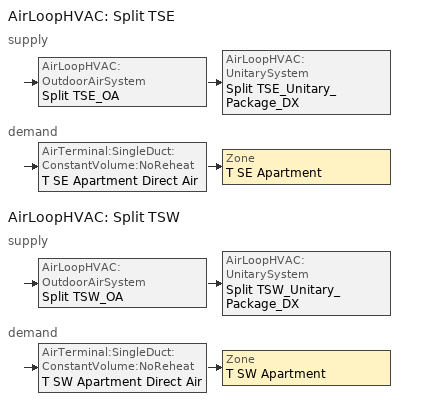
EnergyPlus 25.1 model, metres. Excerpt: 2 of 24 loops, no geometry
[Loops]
AirLoopHVAC 'Split TSE'
 supply: AirLoopHVAC:OutdoorAirSystem 'Split TSE_OA' > AirLoopHVAC:UnitarySystem 'Split TSE_Unitary_Package_DX'
 demand: AirTerminal:SingleDuct:ConstantVolume:NoReheat 'T SE Apartment Direct Air' > Zone 'T SE Apartment'
AirLoopHVAC 'Split TSW'
 supply: AirLoopHVAC:OutdoorAirSystem 'Split TSW_OA' > AirLoopHVAC:UnitarySystem 'Split TSW_Unitary_Package_DX'
 demand: AirTerminal:SingleDuct:ConstantVolume:NoReheat 'T SW Apartment Direct Air' > Zone 'T SW Apartment'
[AirLoopHVAC] Design supply air flow rate=Autosize
Split TSE; Split TSW
[AirLoopHVAC:UnitarySystem] Availability schedule=COMPACT HVAC-ALWAYS 1; Control type=Load; Cooling supply air flow rate=Autosize; Cooling supply air flow rate method=SupplyAirFlowRate; Dehumidification control type=None; Dx heating coil sizing ratio=1; Fan placement=BlowThrough; Heating supply air flow rate=Autosize; Heating supply air flow rate method=SupplyAirFlowRate; Latent load control=SensibleOnlyLoadControl; Maximum supply air temperature=Autosize; Minimum supply air temperature=2; No load supply air flow rate=Autosize; No load supply air flow rate control set to low speed=No; No load supply air flow rate method=SupplyAirFlowRate; Supply air fan operating mode schedule=All Off; Use doas dx cooling coil=No
Name | Controlling zone or thermostat location | Cooling coil | Heating coil | Supply fan
Split TSE_Unitary_Package_DX | T SE Apartment | Split TSE Cooling Coil | Split TSE Heating Coil | Split TSE Supply Fan
Split TSW_Unitary_Package_DX | T SW Apartment | Split TSW Cooling Coil | Split TSW Heating Coil | Split TSW Supply Fan
[AirTerminal:SingleDuct:ConstantVolume:NoReheat] Availability schedule=COMPACT HVAC-ALWAYS 1; Maximum air flow rate=Autosize
T SE Apartment Direct Air; T SW Apartment Direct Air
[Coil:Cooling:DX:SingleSpeed] Availability schedule=COMPACT HVAC-ALWAYS 1; Energy input ratio function of flow fraction curve=Split_EIRFF; Energy input ratio function of temperature curve=Split_EIRFT; Gross rated cooling cop=3.91157; Gross rated sensible heat ratio=Autosize; Gross rated total cooling capacity=Autosize; Part load fraction correlation curve=Split_PLR; Rated air flow rate=Autosize; Total cooling capacity function of flow fraction curve=Split_CapFF; Total cooling capacity function of temperature curve=Split_CapFT
Split TSE Cooling Coil; Split TSW Cooling Coil
[Coil:Heating:Fuel] Availability schedule=COMPACT HVAC-ALWAYS 1; Burner efficiency=0.8; Fuel type=NaturalGas; Nominal capacity=Autosize; Off cycle parasitic fuel load=0; On cycle parasitic electric load=0
Split TSE Heating Coil; Split TSW Heating Coil
[Controller:OutdoorAir] Economizer control action type=ModulateFlow; Economizer control type=NoEconomizer; Heat recovery bypass control type=BypassWhenWithinEconomizerLimits; Lockout type=LockoutWithHeating; Maximum outdoor air flow rate=Autosize; Minimum limit type=FixedMinimum; Minimum outdoor air flow rate=Autosize; Minimum outdoor air schedule=All Off
Split TSE_OA_Controller; Split TSW_OA_Controller
[DesignSpecification:OutdoorAir] Outdoor air flow per zone floor area=0.000294105; Outdoor air method=Flow/Area
SZ DSOA T SE Apartment; SZ DSOA T SW Apartment
[Fan:OnOff] End use subcategory=General; Maximum flow rate=Autosize; Motor in airstream fraction=1
Name | Availability schedule | Fan total efficiency | Motor efficiency | Pressure rise
Split TSE Supply Fan; Split TSW Supply Fan | COMPACT HVAC-ALWAYS 1 | 0.55575 | 0.855 | 622.5
T SE Apartment ERV Exh Fan; T SE Apartment ERV Sup Fan; T SW Apartment ERV Exh Fan; T SW Apartment ERV Sup Fan | All On | 0.303158 | 0.48 | 270.648
[HeatExchanger:AirToAir:SensibleAndLatent] Availability schedule=AllOn_Except_DD; Frost control type=ExhaustOnly; Heat exchanger type=Rotary; Initial defrost time fraction=0.167; Latent effectiveness at 100 cooling air flow=0.407; Latent effectiveness at 100 heating air flow=0.451; Nominal electric power=0; Nominal supply air flow rate=Autosize; Rate of defrost time fraction increase=1.44; Sensible effectiveness at 100 cooling air flow=0.661; Sensible effectiveness at 100 heating air flow=0.666; Supply air outlet temperature control=No; Threshold temperature=-23.3
Name | Latent effectiveness of heating air flow curve | Sensible effectiveness of cooling air flow curve | Sensible effectiveness of heating air flow curve
T SE Apartment OA Heat Exchanger | T SE Apartment OA Heat Exchanger_2 | T SE Apartment OA Heat Exchanger_3 | T SE Apartment OA Heat Exchanger_1
T SW Apartment OA Heat Exchanger | T SW Apartment OA Heat Exchanger_2 | T SW Apartment OA Heat Exchanger_3 | T SW Apartment OA Heat Exchanger_1
[SetpointManager:MixedAir] Control variable=Temperature
Name | Setpoint node or nodelist
Split TSE_OAMixed Air Temp Manager | Split TSE Mixed Air Outlet
Split TSW_OAMixed Air Temp Manager | Split TSW Mixed Air Outlet
[SetpointManager:SingleZone:Cooling] Control variable=Temperature; Maximum supply air temperature=40; Minimum supply air temperature=12.8
Name | Control zone | Setpoint node or nodelist
SupAirTemp MngrT SE Apartment - Clg | T SE Apartment | Split TSE Zone Equipment Inlet Node
SupAirTemp MngrT SW Apartment - Clg | T SW Apartment | Split TSW Zone Equipment Inlet Node
[SetpointManager:SingleZone:Heating] Control variable=Temperature; Maximum supply air temperature=40; Minimum supply air temperature=12.8
Name | Control zone | Setpoint node or nodelist
SupAirTemp MngrT SE Apartment - Htg | T SE Apartment | Split TSE Supply Equipment Outlet Node
SupAirTemp MngrT SW Apartment - Htg | T SW Apartment | Split TSW Supply Equipment Outlet Node
[Sizing:System] 100 outdoor air in cooling=No; 100 outdoor air in heating=No; Central cooling capacity control method=OnOff; Central cooling design supply air humidity ratio=0.008; Central cooling design supply air temperature=12.8; Central heating design supply air humidity ratio=0.008; Central heating design supply air temperature=40; Central heating maximum system air flow ratio=1; Cooling design capacity=Autosize; Cooling design capacity method=CoolingDesignCapacity; Cooling supply air flow rate=0; Cooling supply air flow rate method=DesignDay; Design outdoor air flow rate=Autosize; Heating design capacity=Autosize; Heating design capacity method=HeatingDesignCapacity; Heating supply air flow rate=0; Heating supply air flow rate method=DesignDay; Precool design humidity ratio=0.008; Precool design temperature=12.8; Preheat design humidity ratio=0.008; Preheat design temperature=7; System outdoor air method=ZoneSum; Type of load to size on=Sensible; Type of zone sum to use=NonCoincident; Zone maximum outdoor air fraction=1
Split TSW; Split TSE
[Sizing:Zone] Cooling design air flow method=DesignDay; Cooling design air flow rate=0; Cooling minimum air flow fraction=0; Heating design air flow method=DesignDay; Heating design air flow rate=0; Zone cooling design supply air humidity ratio=0.008; Zone cooling design supply air humidity ratio difference=0.005; Zone cooling design supply air temperature=12.8; Zone cooling design supply air temperature input method=SupplyAirTemperature; Zone heating design supply air humidity ratio=0.008; Zone heating design supply air temperature=40; Zone heating design supply air temperature input method=SupplyAirTemperature; Zone humidification design supply air humidity ratio difference=0.005; Zone latent cooling design supply air humidity ratio input method=HumidityRatioDifference; Zone latent heating design supply air humidity ratio input method=HumidityRatioDifference; Zone load sizing method=Sensible Load Only No Latent Load
Name | Design specification outdoor air object
T SW Apartment | SZ DSOA T SW Apartment
T SE Apartment | SZ DSOA T SE Apartment
[ThermostatSetpoint:DualSetpoint]
S Apartment Dual SP Control: Cooling setpoint temperature schedule=S CLGSETP_APT_SCH; Heating setpoint temperature schedule=S HTGSETP_APT_SCH
[ThermostatSetpoint:SingleCooling]
AptCoolingSetPoint: Setpoint temperature schedule=CLGSETP_APT_SCH
[ThermostatSetpoint:SingleHeating]
AptHeatingSetPoint: Setpoint temperature schedule=HTGSETP_APT_SCH
[WaterHeater:Mixed] Ambient temperature indicator=Zone; Deadband temperature difference=1.11111; Heater control type=Cycle; Heater fuel type=Electricity; Heater maximum capacity=14653.55; Heater minimum capacity=0; Heater thermal efficiency=1; Maximum temperature limit=82.2222; Off cycle loss coefficient to ambient temperature=2.01256; Off cycle parasitic fuel consumption rate=87; Off cycle parasitic fuel type=Electricity; Off cycle parasitic heat fraction to tank=0; On cycle loss coefficient to ambient temperature=2.01256; On cycle parasitic fuel consumption rate=87; On cycle parasitic fuel type=Electricity; On cycle parasitic heat fraction to tank=0; Peak use flow rate=3.66e-06; Setpoint temperature schedule=Hot Water Setpoint Temp Schedule; Tank volume=0.189271; Use flow rate fraction schedule=APT_DHW_SCH
Name | Ambient temperature zone
T SE Apartment Water Heater | T SE Apartment
T SW Apartment Water Heater | T SW Apartment
[ZoneControl:Thermostat] Control 1=AptCoolingSetPoint; Control 2=AptHeatingSetPoint; Control 3=S Apartment Dual SP Control; Control type schedule=ZONE CONTROL TYPE SCHED
Name | Zone or zonelist
T SE Apartment Thermostat | T SE Apartment
T SW Apartment Thermostat | T SW Apartment
[ZoneHVAC:EnergyRecoveryVentilator] Availability schedule=All On; Exhaust air flow rate=Autosize; Supply air flow rate=Autosize; Ventilation rate per unit floor area=0.000294105
Name | Controller | Exhaust air fan | Heat exchanger | Supply air fan
T SE Apartment ERV | T SE Apartment ERV Ctrl | T SE Apartment ERV Exh Fan | T SE Apartment OA Heat Exchanger | T SE Apartment ERV Sup Fan
T SW Apartment ERV | T SW Apartment ERV Ctrl | T SW Apartment ERV Exh Fan | T SW Apartment OA Heat Exchanger | T SW Apartment ERV Sup Fan
[ZoneHVAC:EnergyRecoveryVentilator:Controller] Control high indoor humidity based on outdoor humidity ratio=No; Exhaust air enthalpy limit=NoExhaustAirEnthalpyLimit; Exhaust air temperature limit=NoExhaustAirTemperatureLimit; High humidity control flag=No; High humidity outdoor air flow ratio=1
T SE Apartment ERV Ctrl; T SW Apartment ERV Ctrl
[Zone equipment]
T SE Apartment: T SE Apartment ERV, T SE Apartment Direct Air
T SW Apartment: T SW Apartment ERV, T SW Apartment Direct Air
[Curve:Biquadratic] Maximum value of x=23.88889; Maximum value of y=46.11111; Minimum value of x=12.77778; Minimum value of y=23.88889
Name | Coefficient1 constant | Coefficient2 x | Coefficient3 x 2 | Coefficient4 y | Coefficient5 y 2 | Coefficient6 x y
Split_CapFT | 0.766955 | 0.0107757 | -4.1472e-05 | 0.00134964 | -0.000261144 | 0.000457488
Split_EIRFT | 0.791531 | 0 | -0.00054871 | 0.000949448 | 0.000165482 | 0.000278268
[Curve:Quadratic]
Name | Maximum value of x | Minimum value of x | Coefficient1 constant | Coefficient2 x | Coefficient3 x 2
Split_CapFF | 1.5 | 0.5 | 0.8 | 0.2 | 0
Split_EIRFF | 1.5 | 0.5 | 1.1552 | -0.1808 | 0.0256
Split_PLR | 1 | 0 | 0.85 | 0.15 | 0
[Schedule:Compact]
APT_DHW_SCH: THROUGH: 12/31, FOR: AllDays, UNTIL: 1:00, 0.08, UNTIL: 2:00, 0.04, UNTIL: 3:00, 0.01, UNTIL: 4:00, 0.01, UNTIL: 5:00, 0.04, UNTIL: 6:00, 0.27, UNTIL: 7:00, 0.94, UNTIL: 8:00, 1, UNTIL: 9:00, 0.96, UNTIL: 10:00, 0.84, UNTIL: 11:00, 0.76, UNTIL: 12:00, 0.61, UNTIL: 13:00, 0.53, UNTIL: 14:00, 0.47, UNTIL: 15:00, 0.41, UNTIL: 16:00, 0.47, UNTIL: 17:00, 0.55, UNTIL: 18:00, 0.73, UNTIL: 19:00, 0.86, UNTIL: 20:00, 0.82, UNTIL: 21:00, 0.75, UNTIL: 22:00, 0.61, UNTIL: 23:00, 0.53, UNTIL: 24:00, 0.29
All Off: Through: 12/31, For: AllDays, Until: 24:00, 0
All On; COMPACT HVAC-ALWAYS 1: Through: 12/31, For: AllDays, Until: 24:00, 1
AllOn_Except_DD: Through: 12/31, For: SummerDesignDay, Until: 24:00, 0, For: WinterDesignDay, Until: 24:00, 0, For: AllOtherDays, Until: 24:00, 1
CLGSETP_APT_SCH: THROUGH: 12/31, For: SummerDesignDay, Until: 9:00, 24, Until: 18:00, 27.1, Until: 24:00, 24, FOR:AllOtherDays, UNTIL: 24:00, 24
HTGSETP_APT_SCH: THROUGH: 12/31, FOR:AllDays, UNTIL: 24:00, 21.1
Hot Water Setpoint Temp Schedule: THROUGH: 12/31, FOR: AllDays, UNTIL: 24:00, 60
S CLGSETP_APT_SCH: THROUGH: 12/31, For: Weekday SummerDesignDay, Until: 9:00, 24, Until: 17:00, 24, Until: 24:00, 24, For: Weekends AllOtherDays, UNTIL: 24:00, 24
S HTGSETP_APT_SCH: THROUGH: 12/31, For: Weekdays, Until: 9:00, 21.1, Until: 17:00, 21.1, Until: 24:00, 21.1, For: Weekends AllOtherDays, UNTIL: 24:00, 21.1
ZONE CONTROL TYPE SCHED: Through: 12/31, For: SummerDesignDay, Until: 24:00, 2, For: WinterDesignDay, Until: 24:00, 1, For: Weekdays Weekends Holidays Customday1 Customday2 AllOtherDays, Until: 24:00, 4
[Table:IndependentVariable]
HxAirFlowRatio: Linear, Linear, 10, 0, Dimensionless, 0.75, 1
[Table:IndependentVariableList]
effectiveness_IndependentVariableList: HxAirFlowRatio
[Table:Lookup]
T SE Apartment OA Heat Exchanger_1; T SW Apartment OA Heat Exchanger_1: effectiveness_IndependentVariableList, 10, 0, 0.666, DivisorOnly, Dimensionless, 0.7, 0.666
T SE Apartment OA Heat Exchanger_2; T SW Apartment OA Heat Exchanger_2: effectiveness_IndependentVariableList, 10, 0, 0.451, DivisorOnly, Dimensionless, 0.497, 0.451
T SE Apartment OA Heat Exchanger_3; T SW Apartment OA Heat Exchanger_3: effectiveness_IndependentVariableList, 10, 0, 0.661, DivisorOnly, Dimensionless, 0.695, 0.661
